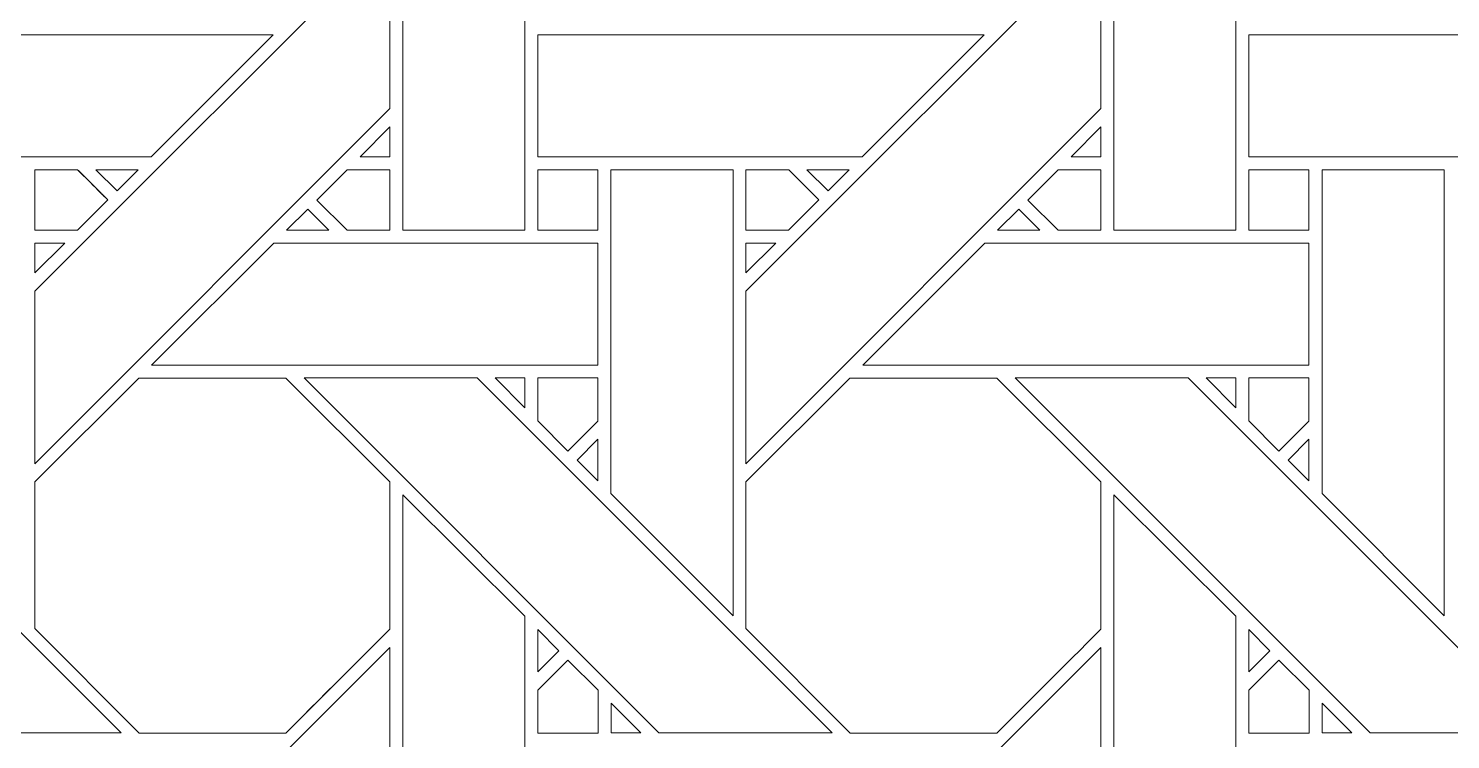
# Model space of a CAD drawing. Header units: inches. Extents: x 4.4 to 20.4, y 1.1 to 17.1.
# Drawn here: x 16.407 to 18.304, y 5.529 to 6.477 of the extents above; entities that cross this region are included whole.
import ezdxf

# ---------------------------------------------------------------- set-up
doc = ezdxf.new("R2010")
doc.units = ezdxf.units.IN
doc.header["$MEASUREMENT"] = 0
doc.layers.add('Design', color=7, linetype='Continuous', lineweight=0)

msp = doc.modelspace()

# ---------------------------------------------------------------- linework, layer by layer
at = {"layer": 'Design'}
for points, knots in [([(4.382854037814669, 17.09476386176223), (4.382854037814669, 17.09476386176223), (4.382854037814669, 1.094763861762152), (4.382854037814669, 1.094763861762152), (4.382854037814669, 1.094763861762152), (20.38285319010416, 1.094763861762152), (20.38285319010416, 1.094763861762152), (20.38285319010416, 1.094763861762152), (20.38285319010416, 17.09476386176223), (20.38285319010416, 17.09476386176223), (20.38285319010416, 17.09476386176223), (4.382854037814669, 17.09476386176223), (4.382854037814669, 17.09476386176223)], [0, 0, 0, 0, 1, 1, 1, 2, 2, 2, 3, 3, 3, 4, 4, 4, 4]), ([(19.37280883825166, 16.23880890138889), (19.37280883825166, 16.23880890138889), (5.23880895283777, 16.23880890138889), (5.23880895283777, 16.23880890138889), (5.23880895283777, 16.23880890138889), (5.23880895283777, 1.950718822135361), (5.23880895283777, 1.950718822135361), (5.23880895283777, 1.950718822135361), (19.52689827508111, 1.950718822135361), (19.52689827508111, 1.950718822135361), (19.52689827508111, 1.950718822135361), (19.52689827508111, 16.23880890138889), (19.52689827508111, 16.23880890138889), (19.52689827508111, 16.23880890138889), (19.37280883825166, 16.23880890138889), (19.37280883825166, 16.23880890138889)], [0, 0, 0, 0, 1, 1, 1, 2, 2, 2, 3, 3, 3, 4, 4, 4, 5, 5, 5, 5]), ([(16.90610758463541, 6.208229912651909), (16.90610758463541, 6.208229912651909), (16.90610758463541, 6.804074605305989), (16.90610758463541, 6.804074605305989), (16.90610758463541, 6.804074605305989), (17.06887647840709, 6.641919453938801), (17.06887647840709, 6.641919453938801), (17.06887647840709, 6.641919453938801), (17.06887647840709, 6.208229912651909), (17.06887647840709, 6.208229912651909), (17.06887647840709, 6.208229912651909), (16.90610758463541, 6.208229912651909), (16.90610758463541, 6.208229912651909)], [0, 0, 0, 0, 1, 1, 1, 2, 2, 2, 3, 3, 3, 4, 4, 4, 4]), ([(17.85483805338541, 6.208229912651909), (17.85483805338541, 6.208229912651909), (17.85483805338541, 6.804074605305989), (17.85483805338541, 6.804074605305989), (17.85483805338541, 6.804074605305989), (18.01760525173611, 6.641919453938801), (18.01760525173611, 6.641919453938801), (18.01760525173611, 6.641919453938801), (18.01760525173611, 6.208229912651909), (18.01760525173611, 6.208229912651909), (18.01760525173611, 6.208229912651909), (17.85483805338541, 6.208229912651909), (17.85483805338541, 6.208229912651909)], [0, 0, 0, 0, 1, 1, 1, 2, 2, 2, 3, 3, 3, 4, 4, 4, 4]), ([(16.88897026909722, 6.370467291937933), (16.88897026909722, 6.370467291937933), (16.4153137207032, 5.896810743543836), (16.4153137207032, 5.896810743543836), (16.4153137207032, 5.896810743543836), (16.4153137207032, 6.126907348632812), (16.4153137207032, 6.126907348632812), (16.4153137207032, 6.126907348632812), (16.88897026909722, 6.600496080186631), (16.88897026909722, 6.600496080186631), (16.88897026909722, 6.600496080186631), (16.88897026909722, 6.370467291937933), (16.88897026909722, 6.370467291937933)], [0, 0, 0, 0, 1, 1, 1, 2, 2, 2, 3, 3, 3, 4, 4, 4, 4]), ([(17.83769904242624, 6.370467291937933), (17.83769904242624, 6.370467291937933), (17.36402893066404, 5.896810743543836), (17.36402893066404, 5.896810743543836), (17.36402893066404, 5.896810743543836), (17.36402893066404, 6.126907348632812), (17.36402893066404, 6.126907348632812), (17.36402893066404, 6.126907348632812), (17.83769904242624, 6.600496080186631), (17.83769904242624, 6.600496080186631), (17.83769904242624, 6.600496080186631), (17.83769904242624, 6.370467291937933), (17.83769904242624, 6.370467291937933)], [0, 0, 0, 0, 1, 1, 1, 2, 2, 2, 3, 3, 3, 4, 4, 4, 4]), ([(16.57043117947056, 6.306282891167533), (16.57043117947056, 6.306282891167533), (16.13746303982207, 6.306282891167533), (16.13746303982207, 6.306282891167533), (16.13746303982207, 6.306282891167533), (16.13746303982207, 6.468983120388454), (16.13746303982207, 6.468983120388454), (16.13746303982207, 6.468983120388454), (16.73315768771709, 6.468983120388454), (16.73315768771709, 6.468983120388454), (16.73315768771709, 6.468983120388454), (16.57043117947056, 6.306282891167533), (16.57043117947056, 6.306282891167533)], [0, 0, 0, 0, 1, 1, 1, 2, 2, 2, 3, 3, 3, 4, 4, 4, 4]), ([(17.5191463894314, 6.306282891167533), (17.5191463894314, 6.306282891167533), (17.08617824978306, 6.306282891167533), (17.08617824978306, 6.306282891167533), (17.08617824978306, 6.306282891167533), (17.08617824978306, 6.468983120388454), (17.08617824978306, 6.468983120388454), (17.08617824978306, 6.468983120388454), (17.68188815646709, 6.468983120388454), (17.68188815646709, 6.468983120388454), (17.68188815646709, 6.468983120388454), (17.5191463894314, 6.306282891167533), (17.5191463894314, 6.306282891167533)], [0, 0, 0, 0, 1, 1, 1, 2, 2, 2, 3, 3, 3, 4, 4, 4, 4]), ([(18.46787516276041, 6.306282891167533), (18.46787516276041, 6.306282891167533), (18.03490871853306, 6.306282891167533), (18.03490871853306, 6.306282891167533), (18.03490871853306, 6.306282891167533), (18.03490871853306, 6.468983120388454), (18.03490871853306, 6.468983120388454), (18.03490871853306, 6.468983120388454), (18.63061692979598, 6.468983120388454), (18.63061692979598, 6.468983120388454), (18.63061692979598, 6.468983120388454), (18.46787516276041, 6.306282891167533), (18.46787516276041, 6.306282891167533)], [0, 0, 0, 0, 1, 1, 1, 2, 2, 2, 3, 3, 3, 4, 4, 4, 4]), ([(16.88898383246528, 6.346072726779513), (16.88898383246528, 6.346072726779513), (16.88898383246528, 6.306310017903645), (16.88898383246528, 6.306310017903645), (16.88898383246528, 6.306310017903645), (16.84920756022138, 6.306310017903645), (16.84920756022138, 6.306310017903645), (16.84920756022138, 6.306310017903645), (16.88898383246528, 6.346072726779513), (16.88898383246528, 6.346072726779513)], [0, 0, 0, 0, 1, 1, 1, 2, 2, 2, 3, 3, 3, 3]), ([(17.83771260579429, 6.346072726779513), (17.83771260579429, 6.346072726779513), (17.83771260579429, 6.306310017903645), (17.83771260579429, 6.306310017903645), (17.83771260579429, 6.306310017903645), (17.79793633355042, 6.306310017903645), (17.79793633355042, 6.306310017903645), (17.79793633355042, 6.306310017903645), (17.83771260579429, 6.346072726779513), (17.83771260579429, 6.346072726779513)], [0, 0, 0, 0, 1, 1, 1, 2, 2, 2, 3, 3, 3, 3]), ([(16.472395155165, 6.288987901475693), (16.47753228081597, 6.283876207139756), (16.50830417209209, 6.253063625759548), (16.51272922092014, 6.248639424641926), (16.51272922092014, 6.248639424641926), (16.4723086886936, 6.20821295844184), (16.4723086886936, 6.20821295844184), (16.4723086886936, 6.20821295844184), (16.41533576117624, 6.20821295844184), (16.41533576117624, 6.20821295844184), (16.41533576117624, 6.20821295844184), (16.41533576117624, 6.288987901475693), (16.41533576117624, 6.288987901475693), (16.41533576117624, 6.288987901475693), (16.472395155165, 6.288987901475693), (16.472395155165, 6.288987901475693)], [0, 0, 0, 0, 1, 1, 1, 2, 2, 2, 3, 3, 3, 4, 4, 4, 5, 5, 5, 5]), ([(16.51272922092014, 6.248639424641926), (16.51272922092014, 6.248639424641926), (16.4723086886936, 6.20821295844184), (16.4723086886936, 6.20821295844184), (16.4723086886936, 6.20821295844184), (16.41533576117624, 6.20821295844184), (16.41533576117624, 6.20821295844184), (16.41533576117624, 6.20821295844184), (16.41533576117624, 6.288987901475693), (16.41533576117624, 6.288987901475693), (16.41533576117624, 6.288987901475693), (16.472395155165, 6.288987901475693), (16.472395155165, 6.288987901475693), (16.47770521375876, 6.283705817328558), (16.50852457682291, 6.252845764160156), (16.51272922092014, 6.248639424641926)], [0, 0, 0, 0, 1, 1, 1, 2, 2, 2, 3, 3, 3, 4, 4, 4, 5, 5, 5, 5]), ([(16.49673122829861, 6.289008246527777), (16.49673122829861, 6.289008246527777), (16.55319722493487, 6.289008246527777), (16.55319722493487, 6.289008246527777), (16.55319722493487, 6.289008246527777), (16.52490912543403, 6.260829501681857), (16.52490912543403, 6.260829501681857), (16.52490912543403, 6.260829501681857), (16.49673122829861, 6.289008246527777), (16.49673122829861, 6.289008246527777)], [0, 0, 0, 0, 1, 1, 1, 2, 2, 2, 3, 3, 3, 3]), ([(16.83189392089846, 6.208206176757812), (16.83189392089846, 6.208206176757812), (16.79153951009112, 6.248585171169704), (16.79153951009112, 6.248585171169704), (16.79153951009112, 6.248585171169704), (16.83196851942276, 6.289011637369791), (16.83196851942276, 6.289011637369791), (16.83196851942276, 6.289011637369791), (16.8890092637804, 6.289011637369791), (16.8890092637804, 6.289011637369791), (16.8890092637804, 6.289011637369791), (16.8890092637804, 6.208206176757812), (16.8890092637804, 6.208206176757812), (16.8890092637804, 6.208206176757812), (16.83189392089846, 6.208206176757812), (16.83189392089846, 6.208206176757812)], [0, 0, 0, 0, 1, 1, 1, 2, 2, 2, 3, 3, 3, 4, 4, 4, 5, 5, 5, 5]), ([(16.8890092637804, 6.208206176757812), (16.8890092637804, 6.208206176757812), (16.83189392089846, 6.208206176757812), (16.83189392089846, 6.208206176757812), (16.83189392089846, 6.208206176757812), (16.79153951009112, 6.248585171169704), (16.79153951009112, 6.248585171169704), (16.79153951009112, 6.248585171169704), (16.83196851942276, 6.289011637369791), (16.83196851942276, 6.289011637369791), (16.83196851942276, 6.289011637369791), (16.8890092637804, 6.289011637369791), (16.8890092637804, 6.289011637369791), (16.8890092637804, 6.289011637369791), (16.8890092637804, 6.208206176757812), (16.8890092637804, 6.208206176757812)], [0, 0, 0, 0, 1, 1, 1, 2, 2, 2, 3, 3, 3, 4, 4, 4, 5, 5, 5, 5]), ([(17.08621554904514, 6.208206176757812), (17.08621554904514, 6.208206176757812), (17.08621554904514, 6.288987901475693), (17.08621554904514, 6.288987901475693), (17.08621554904514, 6.288987901475693), (17.16645473904082, 6.288987901475693), (17.16645473904082, 6.288987901475693), (17.16645473904082, 6.288987901475693), (17.16645473904082, 6.208206176757812), (17.16645473904082, 6.208206176757812), (17.16645473904082, 6.208206176757812), (17.08621554904514, 6.208206176757812), (17.08621554904514, 6.208206176757812)], [0, 0, 0, 0, 1, 1, 1, 2, 2, 2, 3, 3, 3, 4, 4, 4, 4]), ([(17.08621554904514, 6.208206176757812), (17.08621554904514, 6.208206176757812), (17.08621554904514, 6.288987901475693), (17.08621554904514, 6.288987901475693), (17.08621554904514, 6.288987901475693), (17.16645473904082, 6.288987901475693), (17.16645473904082, 6.288987901475693), (17.16645473904082, 6.288987901475693), (17.16645473904082, 6.208206176757812), (17.16645473904082, 6.208206176757812), (17.16645473904082, 6.208206176757812), (17.08621554904514, 6.208206176757812), (17.08621554904514, 6.208206176757812)], [0, 0, 0, 0, 1, 1, 1, 2, 2, 2, 3, 3, 3, 4, 4, 4, 4]), ([(17.18397352430555, 5.856815761990016), (17.18397352430555, 5.856815761990016), (17.18397352430555, 6.289008246527777), (17.18397352430555, 6.289008246527777), (17.18397352430555, 6.289008246527777), (17.34688991970486, 6.289008246527777), (17.34688991970486, 6.289008246527777), (17.34688991970486, 6.289008246527777), (17.34688991970486, 5.693898518880208), (17.34688991970486, 5.693898518880208), (17.34688991970486, 5.693898518880208), (17.18397352430555, 5.856815761990016), (17.18397352430555, 5.856815761990016)], [0, 0, 0, 0, 1, 1, 1, 2, 2, 2, 3, 3, 3, 4, 4, 4, 4]), ([(17.42112901475694, 6.288987901475693), (17.42626953125, 6.283876207139756), (17.45704820421014, 6.253063625759548), (17.46147325303819, 6.248639424641926), (17.46147325303819, 6.248639424641926), (17.42104424370667, 6.20821295844184), (17.42104424370667, 6.20821295844184), (17.42104424370667, 6.20821295844184), (17.36406453450528, 6.20821295844184), (17.36406453450528, 6.20821295844184), (17.36406453450528, 6.20821295844184), (17.36406453450528, 6.288987901475693), (17.36406453450528, 6.288987901475693), (17.36406453450528, 6.288987901475693), (17.42112901475694, 6.288987901475693), (17.42112901475694, 6.288987901475693)], [0, 0, 0, 0, 1, 1, 1, 2, 2, 2, 3, 3, 3, 4, 4, 4, 5, 5, 5, 5]), ([(17.44672648111986, 6.263375176323783), (17.44672648111986, 6.263375176323783), (17.46147325303819, 6.248639424641926), (17.46147325303819, 6.248639424641926), (17.46147325303819, 6.248639424641926), (17.42104424370667, 6.20821295844184), (17.42104424370667, 6.20821295844184), (17.42104424370667, 6.20821295844184), (17.36406453450528, 6.20821295844184), (17.36406453450528, 6.20821295844184), (17.36406453450528, 6.20821295844184), (17.36406453450528, 6.288987901475693), (17.36406453450528, 6.288987901475693), (17.36406453450528, 6.288987901475693), (17.42112901475694, 6.288987901475693), (17.42112901475694, 6.288987901475693), (17.4267103407118, 6.283433702256943), (17.43713039822056, 6.272999233669704), (17.44672648111986, 6.263375176323783)], [0, 0, 0, 0, 1, 1, 1, 2, 2, 2, 3, 3, 3, 4, 4, 4, 5, 5, 5, 6, 6, 6, 6]), ([(17.44546169704861, 6.289008246527777), (17.44546169704861, 6.289008246527777), (17.50192599826389, 6.289008246527777), (17.50192599826389, 6.289008246527777), (17.50192599826389, 6.289008246527777), (17.47363959418403, 6.260829501681857), (17.47363959418403, 6.260829501681857), (17.47363959418403, 6.260829501681857), (17.44546169704861, 6.289008246527777), (17.44546169704861, 6.289008246527777)], [0, 0, 0, 0, 1, 1, 1, 2, 2, 2, 3, 3, 3, 3]), ([(17.78062947591153, 6.208206176757812), (17.78062947591153, 6.208206176757812), (17.74027506510416, 6.248585171169704), (17.74027506510416, 6.248585171169704), (17.74027506510416, 6.248585171169704), (17.78070407443584, 6.289011637369791), (17.78070407443584, 6.289011637369791), (17.78070407443584, 6.289011637369791), (17.83774481879348, 6.289011637369791), (17.83774481879348, 6.289011637369791), (17.83774481879348, 6.289011637369791), (17.83774481879348, 6.208206176757812), (17.83774481879348, 6.208206176757812), (17.83774481879348, 6.208206176757812), (17.78062947591153, 6.208206176757812), (17.78062947591153, 6.208206176757812)], [0, 0, 0, 0, 1, 1, 1, 2, 2, 2, 3, 3, 3, 4, 4, 4, 5, 5, 5, 5]), ([(17.83774481879348, 6.208206176757812), (17.83774481879348, 6.208206176757812), (17.78062947591153, 6.208206176757812), (17.78062947591153, 6.208206176757812), (17.78062947591153, 6.208206176757812), (17.74027506510416, 6.248585171169704), (17.74027506510416, 6.248585171169704), (17.74027506510416, 6.248585171169704), (17.78070407443584, 6.289011637369791), (17.78070407443584, 6.289011637369791), (17.78070407443584, 6.289011637369791), (17.83774481879348, 6.289011637369791), (17.83774481879348, 6.289011637369791), (17.83774481879348, 6.289011637369791), (17.83774481879348, 6.208206176757812), (17.83774481879348, 6.208206176757812)], [0, 0, 0, 0, 1, 1, 1, 2, 2, 2, 3, 3, 3, 4, 4, 4, 5, 5, 5, 5]), ([(18.03494432237415, 6.288987901475693), (18.03494432237415, 6.288987901475693), (18.11519029405389, 6.288987901475693), (18.11519029405389, 6.288987901475693), (18.11519029405389, 6.288987901475693), (18.11519029405389, 6.208206176757812), (18.11519029405389, 6.208206176757812), (18.11519029405389, 6.208206176757812), (18.03494432237415, 6.208206176757812), (18.03494432237415, 6.208206176757812), (18.03494432237415, 6.208206176757812), (18.03494432237415, 6.288987901475693), (18.03494432237415, 6.288987901475693)], [0, 0, 0, 0, 1, 1, 1, 2, 2, 2, 3, 3, 3, 4, 4, 4, 4]), ([(18.03494432237415, 6.208206176757812), (18.03494432237415, 6.208206176757812), (18.03494432237415, 6.288987901475693), (18.03494432237415, 6.288987901475693), (18.03494432237415, 6.288987901475693), (18.11519029405389, 6.288987901475693), (18.11519029405389, 6.288987901475693), (18.11519029405389, 6.288987901475693), (18.11519029405389, 6.208206176757812), (18.11519029405389, 6.208206176757812), (18.11519029405389, 6.208206176757812), (18.03494432237415, 6.208206176757812), (18.03494432237415, 6.208206176757812)], [0, 0, 0, 0, 1, 1, 1, 2, 2, 2, 3, 3, 3, 4, 4, 4, 4]), ([(18.13270060221362, 5.856815761990016), (18.13270060221362, 5.856815761990016), (18.13270060221362, 6.289008246527777), (18.13270060221362, 6.289008246527777), (18.13270060221362, 6.289008246527777), (18.29562038845486, 6.289008246527777), (18.29562038845486, 6.289008246527777), (18.29562038845486, 6.289008246527777), (18.29562038845486, 5.693898518880208), (18.29562038845486, 5.693898518880208), (18.29562038845486, 5.693898518880208), (18.13270060221362, 5.856815761990016), (18.13270060221362, 5.856815761990016)], [0, 0, 0, 0, 1, 1, 1, 2, 2, 2, 3, 3, 3, 4, 4, 4, 4]), ([(16.7794019911025, 6.236490037706162), (16.7794019911025, 6.236490037706162), (16.80763414171014, 6.208229912651909), (16.80763414171014, 6.208229912651909), (16.80763414171014, 6.208229912651909), (16.75114101833765, 6.208229912651909), (16.75114101833765, 6.208229912651909), (16.75114101833765, 6.208229912651909), (16.7794019911025, 6.236490037706162), (16.7794019911025, 6.236490037706162)], [0, 0, 0, 0, 1, 1, 1, 2, 2, 2, 3, 3, 3, 3]), ([(17.72812906901041, 6.236490037706162), (17.72812906901041, 6.236490037706162), (17.75636291503904, 6.208229912651909), (17.75636291503904, 6.208229912651909), (17.75636291503904, 6.208229912651909), (17.69985622829861, 6.208229912651909), (17.69985622829861, 6.208229912651909), (17.69985622829861, 6.208229912651909), (17.72812906901041, 6.236490037706162), (17.72812906901041, 6.236490037706162)], [0, 0, 0, 0, 1, 1, 1, 2, 2, 2, 3, 3, 3, 3]), ([(16.45514424641929, 6.191105312771266), (16.45514424641929, 6.191105312771266), (16.4153137207032, 6.151273939344617), (16.4153137207032, 6.151273939344617), (16.4153137207032, 6.151273939344617), (16.4153137207032, 6.191105312771266), (16.4153137207032, 6.191105312771266), (16.4153137207032, 6.191105312771266), (16.45514424641929, 6.191105312771266), (16.45514424641929, 6.191105312771266)], [0, 0, 0, 0, 1, 1, 1, 2, 2, 2, 3, 3, 3, 3]), ([(17.16642591688376, 6.191091749403211), (17.16642591688376, 6.191091749403211), (17.16642591688376, 6.028283013237847), (17.16642591688376, 6.028283013237847), (17.16642591688376, 6.028283013237847), (16.57113986545139, 6.028283013237847), (16.57113986545139, 6.028283013237847), (16.57113986545139, 6.028283013237847), (16.73398844401041, 6.191091749403211), (16.73398844401041, 6.191091749403211), (16.73398844401041, 6.191091749403211), (17.16642591688376, 6.191091749403211), (17.16642591688376, 6.191091749403211)], [0, 0, 0, 0, 1, 1, 1, 2, 2, 2, 3, 3, 3, 4, 4, 4, 4]), ([(17.40387301974834, 6.191105312771266), (17.40387301974834, 6.191105312771266), (17.36402893066404, 6.151260375976562), (17.36402893066404, 6.151260375976562), (17.36402893066404, 6.151260375976562), (17.36402893066404, 6.191105312771266), (17.36402893066404, 6.191105312771266), (17.36402893066404, 6.191105312771266), (17.40387301974834, 6.191105312771266), (17.40387301974834, 6.191105312771266)], [0, 0, 0, 0, 1, 1, 1, 2, 2, 2, 3, 3, 3, 3]), ([(18.11515469021265, 6.191091749403211), (18.11515469021265, 6.191091749403211), (18.11515469021265, 6.028283013237847), (18.11515469021265, 6.028283013237847), (18.11515469021265, 6.028283013237847), (17.51988050672751, 6.028283013237847), (17.51988050672751, 6.028283013237847), (17.51988050672751, 6.028283013237847), (17.68271891276041, 6.191091749403211), (17.68271891276041, 6.191091749403211), (17.68271891276041, 6.191091749403211), (18.11515469021265, 6.191091749403211), (18.11515469021265, 6.191091749403211)], [0, 0, 0, 0, 1, 1, 1, 2, 2, 2, 3, 3, 3, 4, 4, 4, 4]), ([(16.29927910698792, 5.537501017252603), (16.29927910698792, 5.537501017252603), (15.82573106553819, 6.0111575656467), (15.82573106553819, 6.0111575656467), (15.82573106553819, 6.0111575656467), (16.0566711425782, 6.0111575656467), (16.0566711425782, 6.0111575656467), (16.0566711425782, 6.0111575656467), (16.53031412760416, 5.537501017252603), (16.53031412760416, 5.537501017252603), (16.53031412760416, 5.537501017252603), (16.29927910698792, 5.537501017252603), (16.29927910698792, 5.537501017252603)], [0, 0, 0, 0, 1, 1, 1, 2, 2, 2, 3, 3, 3, 4, 4, 4, 4]), ([(16.55403306749139, 6.011110093858506), (16.55403306749139, 6.011110093858506), (16.750244140625, 6.011110093858506), (16.750244140625, 6.011110093858506), (16.750244140625, 6.011110093858506), (16.88899570041235, 5.872392442491318), (16.88899570041235, 5.872392442491318), (16.88899570041235, 5.872392442491318), (16.88899570041235, 5.676177978515625), (16.88899570041235, 5.676177978515625), (16.8711971706814, 5.658243815104166), (16.75927056206597, 5.546502855088975), (16.75028483072916, 5.537491692437066), (16.75028483072916, 5.537491692437066), (16.55457560221362, 5.537491692437066), (16.55457560221362, 5.537491692437066), (16.55457560221362, 5.537491692437066), (16.41533576117624, 5.676726447211371), (16.41533576117624, 5.676726447211371), (16.41533576117624, 5.676726447211371), (16.41533576117624, 5.872392442491318), (16.41533576117624, 5.872392442491318), (16.41533576117624, 5.872392442491318), (16.55403306749139, 6.011110093858506), (16.55403306749139, 6.011110093858506)], [0, 0, 0, 0, 1, 1, 1, 2, 2, 2, 3, 3, 3, 4, 4, 4, 5, 5, 5, 6, 6, 6, 7, 7, 7, 8, 8, 8, 8]), ([(16.88899570041235, 5.676177978515625), (16.87112257215709, 5.658168368869357), (16.75921630859375, 5.546448601616753), (16.75028483072916, 5.537491692437066), (16.75028483072916, 5.537491692437066), (16.55457560221362, 5.537491692437066), (16.55457560221362, 5.537491692437066), (16.55457560221362, 5.537491692437066), (16.41533576117624, 5.676726447211371), (16.41533576117624, 5.676726447211371), (16.41533576117624, 5.676726447211371), (16.41533576117624, 5.872392442491318), (16.41533576117624, 5.872392442491318), (16.41533576117624, 5.872392442491318), (16.55403306749139, 6.011110093858506), (16.55403306749139, 6.011110093858506), (16.55403306749139, 6.011110093858506), (16.750244140625, 6.011110093858506), (16.750244140625, 6.011110093858506), (16.750244140625, 6.011110093858506), (16.88899570041235, 5.872392442491318), (16.88899570041235, 5.872392442491318), (16.88899570041235, 5.872392442491318), (16.88899570041235, 5.676177978515625), (16.88899570041235, 5.676177978515625)], [0, 0, 0, 0, 1, 1, 1, 2, 2, 2, 3, 3, 3, 4, 4, 4, 5, 5, 5, 6, 6, 6, 7, 7, 7, 8, 8, 8, 8]), ([(17.24800618489583, 5.537501017252603), (17.24800618489583, 5.537501017252603), (16.77445983886721, 6.0111575656467), (16.77445983886721, 6.0111575656467), (16.77445983886721, 6.0111575656467), (17.00539991590709, 6.0111575656467), (17.00539991590709, 6.0111575656467), (17.00539991590709, 6.0111575656467), (17.47904459635416, 5.537501017252603), (17.47904459635416, 5.537501017252603), (17.47904459635416, 5.537501017252603), (17.24800618489583, 5.537501017252603), (17.24800618489583, 5.537501017252603)], [0, 0, 0, 0, 1, 1, 1, 2, 2, 2, 3, 3, 3, 4, 4, 4, 4]), ([(17.06895955403653, 6.011144002278645), (17.06895955403653, 6.011144002278645), (17.06895955403653, 5.9713134765625), (17.06895955403653, 5.9713134765625), (17.06895955403653, 5.9713134765625), (17.0295223659939, 6.011144002278645), (17.0295223659939, 6.011144002278645), (17.0295223659939, 6.011144002278645), (17.06895955403653, 6.011144002278645), (17.06895955403653, 6.011144002278645)], [0, 0, 0, 0, 1, 1, 1, 2, 2, 2, 3, 3, 3, 3]), ([(17.16645473904082, 6.011123657226562), (17.16645473904082, 6.011123657226562), (17.16645473904082, 5.953528510199652), (17.16645473904082, 5.953528510199652), (17.16645473904082, 5.953528510199652), (17.12652587890625, 5.913578457302516), (17.12652587890625, 5.913578457302516), (17.12652587890625, 5.913578457302516), (17.08619520399305, 5.953919304741753), (17.08619520399305, 5.953919304741753), (17.08619520399305, 5.953919304741753), (17.08619520399305, 6.011123657226562), (17.08619520399305, 6.011123657226562), (17.08619520399305, 6.011123657226562), (17.16645473904082, 6.011123657226562), (17.16645473904082, 6.011123657226562)], [0, 0, 0, 0, 1, 1, 1, 2, 2, 2, 3, 3, 3, 4, 4, 4, 5, 5, 5, 5]), ([(17.12652587890625, 5.913578457302516), (17.12652587890625, 5.913578457302516), (17.08619520399305, 5.953919304741753), (17.08619520399305, 5.953919304741753), (17.08619520399305, 5.953919304741753), (17.08619520399305, 6.011123657226562), (17.08619520399305, 6.011123657226562), (17.08619520399305, 6.011123657226562), (17.16645473904082, 6.011123657226562), (17.16645473904082, 6.011123657226562), (17.16645473904082, 6.011123657226562), (17.16645473904082, 5.953528510199652), (17.16645473904082, 5.953528510199652), (17.16645473904082, 5.953528510199652), (17.12652587890625, 5.913578457302516), (17.12652587890625, 5.913578457302516)], [0, 0, 0, 0, 1, 1, 1, 2, 2, 2, 3, 3, 3, 4, 4, 4, 5, 5, 5, 5]), ([(17.50277031792542, 6.011110093858506), (17.50277031792542, 6.011110093858506), (17.69898139105903, 6.011110093858506), (17.69898139105903, 6.011110093858506), (17.69898139105903, 6.011110093858506), (17.83773125542542, 5.872392442491318), (17.83773125542542, 5.872392442491318), (17.83773125542542, 5.872392442491318), (17.83773125542542, 5.676177978515625), (17.83773125542542, 5.676177978515625), (17.81993272569444, 5.658243815104166), (17.70800611707901, 5.546502855088975), (17.69902208116319, 5.537491692437066), (17.69902208116319, 5.537491692437066), (17.50330946180555, 5.537491692437066), (17.50330946180555, 5.537491692437066), (17.50330946180555, 5.537491692437066), (17.36406453450528, 5.676733228895399), (17.36406453450528, 5.676733228895399), (17.36406453450528, 5.676733228895399), (17.36406453450528, 5.872392442491318), (17.36406453450528, 5.872392442491318), (17.36406453450528, 5.872392442491318), (17.50277031792542, 6.011110093858506), (17.50277031792542, 6.011110093858506)], [0, 0, 0, 0, 1, 1, 1, 2, 2, 2, 3, 3, 3, 4, 4, 4, 5, 5, 5, 6, 6, 6, 7, 7, 7, 8, 8, 8, 8]), ([(17.83773125542542, 5.676177978515625), (17.81988525390625, 5.658195495605468), (17.70796712239583, 5.546448601616753), (17.69902208116319, 5.537491692437066), (17.69902208116319, 5.537491692437066), (17.50330946180555, 5.537491692437066), (17.50330946180555, 5.537491692437066), (17.50330946180555, 5.537491692437066), (17.36406453450528, 5.676733228895399), (17.36406453450528, 5.676733228895399), (17.36406453450528, 5.676733228895399), (17.36406453450528, 5.872392442491318), (17.36406453450528, 5.872392442491318), (17.36406453450528, 5.872392442491318), (17.50277031792542, 6.011110093858506), (17.50277031792542, 6.011110093858506), (17.50277031792542, 6.011110093858506), (17.69898139105903, 6.011110093858506), (17.69898139105903, 6.011110093858506), (17.69898139105903, 6.011110093858506), (17.83773125542542, 5.872392442491318), (17.83773125542542, 5.872392442491318), (17.83773125542542, 5.872392442491318), (17.83773125542542, 5.676177978515625), (17.83773125542542, 5.676177978515625)], [0, 0, 0, 0, 1, 1, 1, 2, 2, 2, 3, 3, 3, 4, 4, 4, 5, 5, 5, 6, 6, 6, 7, 7, 7, 8, 8, 8, 8]), ([(18.19673665364583, 5.537501017252603), (18.19673665364583, 5.537501017252603), (17.7231750488282, 6.0111575656467), (17.7231750488282, 6.0111575656467), (17.7231750488282, 6.0111575656467), (17.95412868923611, 6.0111575656467), (17.95412868923611, 6.0111575656467), (17.95412868923611, 6.0111575656467), (18.42777167426223, 5.537501017252603), (18.42777167426223, 5.537501017252603), (18.42777167426223, 5.537501017252603), (18.19673665364583, 5.537501017252603), (18.19673665364583, 5.537501017252603)], [0, 0, 0, 0, 1, 1, 1, 2, 2, 2, 3, 3, 3, 4, 4, 4, 4]), ([(18.01768663194444, 6.011144002278645), (18.01768663194444, 6.011144002278645), (18.01768663194444, 5.9713134765625), (18.01768663194444, 5.9713134765625), (18.01768663194444, 5.9713134765625), (17.97825113932291, 6.011144002278645), (17.97825113932291, 6.011144002278645), (17.97825113932291, 6.011144002278645), (18.01768663194444, 6.011144002278645), (18.01768663194444, 6.011144002278645)], [0, 0, 0, 0, 1, 1, 1, 2, 2, 2, 3, 3, 3, 3]), ([(18.11519029405389, 6.011123657226562), (18.11519029405389, 6.011123657226562), (18.11519029405389, 5.953528510199652), (18.11519029405389, 5.953528510199652), (18.11519029405389, 5.953528510199652), (18.07526312934027, 5.913585238986544), (18.07526312934027, 5.913585238986544), (18.07526312934027, 5.913585238986544), (18.0349307590061, 5.953919304741753), (18.0349307590061, 5.953919304741753), (18.0349307590061, 5.953919304741753), (18.0349307590061, 6.011123657226562), (18.0349307590061, 6.011123657226562), (18.0349307590061, 6.011123657226562), (18.11519029405389, 6.011123657226562), (18.11519029405389, 6.011123657226562)], [0, 0, 0, 0, 1, 1, 1, 2, 2, 2, 3, 3, 3, 4, 4, 4, 5, 5, 5, 5]), ([(18.07526312934027, 5.913585238986544), (18.07526312934027, 5.913585238986544), (18.0349307590061, 5.953919304741753), (18.0349307590061, 5.953919304741753), (18.0349307590061, 5.953919304741753), (18.0349307590061, 6.011123657226562), (18.0349307590061, 6.011123657226562), (18.0349307590061, 6.011123657226562), (18.11519029405389, 6.011123657226562), (18.11519029405389, 6.011123657226562), (18.11519029405389, 6.011123657226562), (18.11519029405389, 5.953528510199652), (18.11519029405389, 5.953528510199652), (18.11519029405389, 5.953528510199652), (18.07526312934027, 5.913585238986544), (18.07526312934027, 5.913585238986544)], [0, 0, 0, 0, 1, 1, 1, 2, 2, 2, 3, 3, 3, 4, 4, 4, 5, 5, 5, 5]), ([(17.16642591688376, 5.92930433485243), (17.16642591688376, 5.92930433485243), (17.16642591688376, 5.8741455078125), (17.16642591688376, 5.8741455078125), (17.16642591688376, 5.8741455078125), (17.13866848415806, 5.901534186469183), (17.13866848415806, 5.901534186469183), (17.13866848415806, 5.901534186469183), (17.16642591688376, 5.92930433485243), (17.16642591688376, 5.92930433485243)], [0, 0, 0, 0, 1, 1, 1, 2, 2, 2, 3, 3, 3, 3]), ([(18.11515469021265, 5.929317898220485), (18.11515469021265, 5.929317898220485), (18.11515469021265, 5.8741455078125), (18.11515469021265, 5.8741455078125), (18.11515469021265, 5.8741455078125), (18.08738538954001, 5.901534186469183), (18.08738538954001, 5.901534186469183), (18.08738538954001, 5.901534186469183), (18.11515469021265, 5.929317898220485), (18.11515469021265, 5.929317898220485)], [0, 0, 0, 0, 1, 1, 1, 2, 2, 2, 3, 3, 3, 3]), ([(16.90610758463541, 5.259501139322916), (16.90610758463541, 5.259501139322916), (16.90610758463541, 5.855345831976996), (16.90610758463541, 5.855345831976996), (16.90610758463541, 5.855345831976996), (17.06887647840709, 5.693190680609808), (17.06887647840709, 5.693190680609808), (17.06887647840709, 5.693190680609808), (17.06887647840709, 5.259501139322916), (17.06887647840709, 5.259501139322916), (17.06887647840709, 5.259501139322916), (16.90610758463541, 5.259501139322916), (16.90610758463541, 5.259501139322916)], [0, 0, 0, 0, 1, 1, 1, 2, 2, 2, 3, 3, 3, 4, 4, 4, 4]), ([(17.85483805338541, 5.259501139322916), (17.85483805338541, 5.259501139322916), (17.85483805338541, 5.855345831976996), (17.85483805338541, 5.855345831976996), (17.85483805338541, 5.855345831976996), (18.01760525173611, 5.693190680609808), (18.01760525173611, 5.693190680609808), (18.01760525173611, 5.693190680609808), (18.01760525173611, 5.259501139322916), (18.01760525173611, 5.259501139322916), (18.01760525173611, 5.259501139322916), (17.85483805338541, 5.259501139322916), (17.85483805338541, 5.259501139322916)], [0, 0, 0, 0, 1, 1, 1, 2, 2, 2, 3, 3, 3, 4, 4, 4, 4]), ([(17.08617824978306, 5.618932935926649), (17.08617824978306, 5.618932935926649), (17.08617824978306, 5.675698174370659), (17.08617824978306, 5.675698174370659), (17.08617824978306, 5.675698174370659), (17.11435614691848, 5.647110833062066), (17.11435614691848, 5.647110833062066), (17.11435614691848, 5.647110833062066), (17.08617824978306, 5.618932935926649), (17.08617824978306, 5.618932935926649)], [0, 0, 0, 0, 1, 1, 1, 2, 2, 2, 3, 3, 3, 3]), ([(18.03490871853306, 5.618932935926649), (18.03490871853306, 5.618932935926649), (18.03490871853306, 5.675698174370659), (18.03490871853306, 5.675698174370659), (18.03490871853306, 5.675698174370659), (18.06308661566848, 5.647124396430121), (18.06308661566848, 5.647124396430121), (18.06308661566848, 5.647124396430121), (18.03490871853306, 5.618932935926649), (18.03490871853306, 5.618932935926649)], [0, 0, 0, 0, 1, 1, 1, 2, 2, 2, 3, 3, 3, 3]), ([(16.88897026909722, 5.421737670898437), (16.88897026909722, 5.421737670898437), (16.4153137207032, 4.94808112250434), (16.4153137207032, 4.94808112250434), (16.4153137207032, 4.94808112250434), (16.4153137207032, 5.178177727593316), (16.4153137207032, 5.178177727593316), (16.4153137207032, 5.178177727593316), (16.88897026909722, 5.651766459147134), (16.88897026909722, 5.651766459147134), (16.88897026909722, 5.651766459147134), (16.88897026909722, 5.421737670898437), (16.88897026909722, 5.421737670898437)], [0, 0, 0, 0, 1, 1, 1, 2, 2, 2, 3, 3, 3, 4, 4, 4, 4]), ([(17.83769904242624, 5.421737670898437), (17.83769904242624, 5.421737670898437), (17.36402893066404, 4.94808112250434), (17.36402893066404, 4.94808112250434), (17.36402893066404, 4.94808112250434), (17.36402893066404, 5.178177727593316), (17.36402893066404, 5.178177727593316), (17.36402893066404, 5.178177727593316), (17.83769904242624, 5.651766459147134), (17.83769904242624, 5.651766459147134), (17.83769904242624, 5.651766459147134), (17.83769904242624, 5.421737670898437), (17.83769904242624, 5.421737670898437)], [0, 0, 0, 0, 1, 1, 1, 2, 2, 2, 3, 3, 3, 4, 4, 4, 4]), ([(17.08620876736111, 5.537245856391058), (17.08620876736111, 5.537245856391058), (17.08620876736111, 5.594532436794704), (17.08620876736111, 5.594532436794704), (17.08620876736111, 5.594532436794704), (17.1265394422743, 5.634863111707899), (17.1265394422743, 5.634863111707899), (17.1265394422743, 5.634863111707899), (17.1668701171875, 5.594542609320746), (17.1668701171875, 5.594542609320746), (17.1668701171875, 5.594542609320746), (17.1668701171875, 5.537245856391058), (17.1668701171875, 5.537245856391058), (17.1668701171875, 5.537245856391058), (17.08620876736111, 5.537245856391058), (17.08620876736111, 5.537245856391058)], [0, 0, 0, 0, 1, 1, 1, 2, 2, 2, 3, 3, 3, 4, 4, 4, 5, 5, 5, 5]), ([(17.1265394422743, 5.634863111707899), (17.1265394422743, 5.634863111707899), (17.1668701171875, 5.594542609320746), (17.1668701171875, 5.594542609320746), (17.1668701171875, 5.594542609320746), (17.1668701171875, 5.537245856391058), (17.1668701171875, 5.537245856391058), (17.1668701171875, 5.537245856391058), (17.08620876736111, 5.537245856391058), (17.08620876736111, 5.537245856391058), (17.08620876736111, 5.537245856391058), (17.08620876736111, 5.594532436794704), (17.08620876736111, 5.594532436794704), (17.08620876736111, 5.594532436794704), (17.1265394422743, 5.634863111707899), (17.1265394422743, 5.634863111707899)], [0, 0, 0, 0, 1, 1, 1, 2, 2, 2, 3, 3, 3, 4, 4, 4, 5, 5, 5, 5]), ([(18.03494432237415, 5.537245856391058), (18.03494432237415, 5.537245856391058), (18.03494432237415, 5.594532436794704), (18.03494432237415, 5.594532436794704), (18.03494432237415, 5.594532436794704), (18.07527669270833, 5.634863111707899), (18.07527669270833, 5.634863111707899), (18.07527669270833, 5.634863111707899), (18.1156005859375, 5.594542609320746), (18.1156005859375, 5.594542609320746), (18.1156005859375, 5.594542609320746), (18.1156005859375, 5.537245856391058), (18.1156005859375, 5.537245856391058), (18.1156005859375, 5.537245856391058), (18.03494432237415, 5.537245856391058), (18.03494432237415, 5.537245856391058)], [0, 0, 0, 0, 1, 1, 1, 2, 2, 2, 3, 3, 3, 4, 4, 4, 5, 5, 5, 5]), ([(18.07527669270833, 5.634863111707899), (18.07527669270833, 5.634863111707899), (18.1156005859375, 5.594542609320746), (18.1156005859375, 5.594542609320746), (18.1156005859375, 5.594542609320746), (18.1156005859375, 5.537245856391058), (18.1156005859375, 5.537245856391058), (18.1156005859375, 5.537245856391058), (18.03494432237415, 5.537245856391058), (18.03494432237415, 5.537245856391058), (18.03494432237415, 5.537245856391058), (18.03494432237415, 5.594532436794704), (18.03494432237415, 5.594532436794704), (18.03494432237415, 5.594532436794704), (18.07527669270833, 5.634863111707899), (18.07527669270833, 5.634863111707899)], [0, 0, 0, 0, 1, 1, 1, 2, 2, 2, 3, 3, 3, 4, 4, 4, 5, 5, 5, 5]), ([(17.18409559461805, 5.537501017252603), (17.18409559461805, 5.537501017252603), (17.18409559461805, 5.577290852864583), (17.18409559461805, 5.577290852864583), (17.18409559461805, 5.577290852864583), (17.22380405002168, 5.537501017252603), (17.22380405002168, 5.537501017252603), (17.22380405002168, 5.537501017252603), (17.18409559461805, 5.537501017252603), (17.18409559461805, 5.537501017252603)], [0, 0, 0, 0, 1, 1, 1, 2, 2, 2, 3, 3, 3, 3]), ([(18.13281080457901, 5.537501017252603), (18.13281080457901, 5.537501017252603), (18.13281080457901, 5.577290852864583), (18.13281080457901, 5.577290852864583), (18.13281080457901, 5.577290852864583), (18.17253282335069, 5.537501017252603), (18.17253282335069, 5.537501017252603), (18.17253282335069, 5.537501017252603), (18.13281080457901, 5.537501017252603), (18.13281080457901, 5.537501017252603)], [0, 0, 0, 0, 1, 1, 1, 2, 2, 2, 3, 3, 3, 3])]:
    msp.add_open_spline(points, degree=3, knots=knots, dxfattribs=at)

doc.saveas('drawing.dxf')
